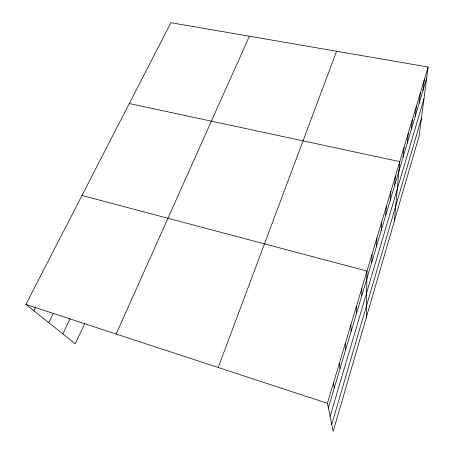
<?xml version="1.0" encoding="UTF-8"?>
<svg xmlns="http://www.w3.org/2000/svg" width="454" height="454" viewBox="0 0 454 454"><rect width="100%" height="100%" fill="white"/><g stroke="black" fill="none" stroke-linecap="round" stroke-linejoin="round"><path stroke-width="0.68" d="M366.293 317.516L366.997 271.044L81.97 195.487M371.752 262.27L371.991 254.371M376.519 246.278L376.871 238.066M381.184 230.626L381.649 222.114M385.752 215.304L386.326 206.502M390.224 200.293L390.905 191.225M394.605 185.595L395.383 176.266M394.373 221.013L399.77 161.618L129.288 103.54M403.107 157.084L404.066 147.272M407.232 143.248L408.277 133.215M411.273 129.691L412.402 119.442M415.234 116.394L416.449 105.947M419.121 103.359L420.41 92.712M422.935 90.567L424.297 79.739M428.105 67.022L419.167 135.814L333.179 431.3L327.385 403.294L428.105 67.022L170.891 22.7L25.895 304.447L75.256 343.78L84.716 323.674M331.743 424.348L421.443 118.295M330.103 416.437L423.991 98.711M328.338 407.908L426.675 78.02M218.192 367.496L336.579 51.251M116.139 334.036L249.382 36.224M62.8 333.855L70.052 318.804M48.788 322.686L53.419 313.305M33.868 310.803L35.775 307.052M25.895 304.447L327.385 403.294M333.463 383L334.24 388.096M339.393 363.2L340.006 368.761M345.182 343.877L345.636 349.881M350.829 325.013L351.135 331.443M356.345 306.598L356.504 313.425M361.736 288.613L361.753 295.815"/></g></svg>
